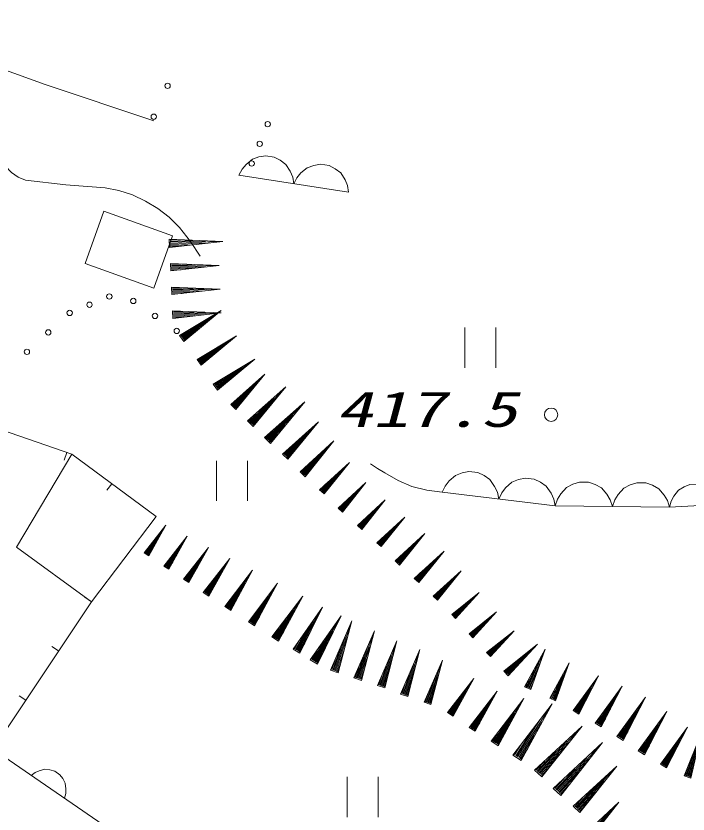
# Model space of a CAD drawing. Units: millimetres, scale not verified. Extents: x -25524 to 614476, y -203743 to 156257.
# Drawn here: x 119905 to 144890, y 69880 to 99573 of the extents above; entities that cross this region are included whole.
import ezdxf
from ezdxf.enums import TextEntityAlignment as Align

# ---------------------------------------------------------------- set-up
doc = ezdxf.new("R2010")
doc.units = ezdxf.units.MM
doc.header["$LTSCALE"] = 1000
doc.layers.add('S-BGD', color=1, linetype='Continuous', lineweight=13)
doc.styles.add('ＭＳ ゴシック', font='')
doc.styles.get('ＭＳ ゴシック').set_extended_font_data('MS Gothic')

# ---------------------------------------------------------------- blocks, each defined once
blk = doc.blocks.new('BUHIN52')
at = {"layer": 'S-BGD'}
blk.add_circle((0, 0), 99.5, dxfattribs=at)
blk = doc.blocks.new('BUHIN53')
at = {"layer": 'S-BGD'}
blk.add_circle((0, 0), 99.5, dxfattribs=at)
blk = doc.blocks.new('BUHIN62')
at = {"layer": 'S-BGD'}
blk.add_circle((0, 0), 99.5, dxfattribs=at)
blk = doc.blocks.new('BUHIN310')
at = {"layer": 'S-BGD'}
for p, q in [((-283, -821), (236, 685)), ((69, 310), (-317, -809)), ((137, 286), (-249, -833)), ((-343, -801), (-95, -82)), ((-215, -845), (33, -126)), ((-267, -455), (-381, -787)), ((-67, -524), (-181, -856))]:
    blk.add_line(p, q, dxfattribs=at)
blk.add_lwpolyline([(-162, -896), (293, 851), (-425, -805)], close=True, dxfattribs=at)
blk = doc.blocks.new('BUHIN330')
at = {"layer": 'S-BGD'}
for p, q in [((-248, -782), (206, 652)), ((57, 294), (-280, -772)), ((122, 273), (-215, -792)), ((-304, -764), (-88, -79)), ((-183, -803), (34, -118)), ((-241, -436), (-341, -753)), ((-50, -497), (-150, -813))]:
    blk.add_line(p, q, dxfattribs=at)
blk.add_lwpolyline([(-131, -850), (257, 810), (-382, -771)], close=True, dxfattribs=at)
blk = doc.blocks.new('BUHIN331')
at = {"layer": 'S-BGD'}
for p, q in [((-430, -698), (359, 582)), ((127, 271), (-459, -680)), ((185, 235), (-401, -716)), ((-481, -667), (-104, -56)), ((-373, -734), (4, -123)), ((-340, -365), (-514, -647)), ((-170, -470), (-344, -752))]:
    blk.add_line(p, q, dxfattribs=at)
blk.add_lwpolyline([(-334, -793), (446, 724), (-558, -654)], close=True, dxfattribs=at)
blk = doc.blocks.new('BUHIN332')
at = {"layer": 'S-BGD'}
for p, q in [((-456, -739), (380, 617)), ((135, 287), (-486, -720)), ((196, 249), (-425, -758)), ((-509, -706), (-110, -59)), ((-394, -777), (5, -130)), ((-360, -386), (-544, -685)), ((-180, -497), (-364, -796))]:
    blk.add_line(p, q, dxfattribs=at)
blk.add_lwpolyline([(-354, -839), (472, 766), (-591, -693)], close=True, dxfattribs=at)
blk = doc.blocks.new('BUHIN337')
at = {"layer": 'S-BGD'}
for p, q in [((-459, -427), (383, 356)), ((149, 174), (-477, -408)), ((184, 136), (-441, -446)), ((-325, -200), (-510, -373)), ((-490, -394), (-88, -20)), ((-424, -465), (-22, -91)), ((-220, -312), (-406, -484))]:
    blk.add_line(p, q, dxfattribs=at)
blk.add_lwpolyline([(-407, -517), (476, 443), (-544, -369)], close=True, dxfattribs=at)
blk = doc.blocks.new('BUHIN338')
at = {"layer": 'S-BGD'}
for p, q in [((-462, -493), (385, 411)), ((147, 198), (-482, -474)), ((188, 160), (-441, -512)), ((-334, -239), (-521, -438)), ((-498, -460), (-93, -28)), ((-421, -531), (-17, -100)), ((-214, -351), (-400, -550))]:
    blk.add_line(p, q, dxfattribs=at)
blk.add_lwpolyline([(-399, -585), (479, 511), (-558, -437)], close=True, dxfattribs=at)
blk = doc.blocks.new('BUHIN339')
at = {"layer": 'S-BGD'}
for p, q in [((-495, -528), (413, 441)), ((158, 212), (-517, -508)), ((201, 171), (-473, -549)), ((-358, -256), (-558, -469)), ((-533, -492), (-100, -30)), ((-451, -569), (-18, -107)), ((-229, -376), (-429, -590))]:
    blk.add_line(p, q, dxfattribs=at)
blk.add_lwpolyline([(-428, -627), (513, 547), (-598, -468)], close=True, dxfattribs=at)
blk = doc.blocks.new('BUHIN345')
at = {"layer": 'S-BGD'}
for p, q in [((-708, -503), (591, 420)), ((236, 212), (-729, -474)), ((278, 153), (-687, -533)), ((-482, -215), (-768, -419)), ((-744, -452), (-125, -11)), ((-666, -562), (-46, -121)), ((-359, -388), (-645, -591))]:
    blk.add_line(p, q, dxfattribs=at)
blk.add_lwpolyline([(-653, -635), (734, 521), (-814, -408)], close=True, dxfattribs=at)
blk = doc.blocks.new('BUHIN347')
at = {"layer": 'S-BGD'}
for p, q in [((-521, 84), (-872, 72)), ((-870, 31), (-110, 59)), ((313, 48), (-869, 4)), ((-868, -32), (724, 27)), ((316, -24), (-867, -68)), ((-865, -104), (-105, -76)), ((-513, -127), (-864, -140))]:
    blk.add_line(p, q, dxfattribs=at)
blk.add_lwpolyline([(-894, -172), (899, 33), (-905, 106)], close=True, dxfattribs=at)
blk = doc.blocks.new('BUHIN623')
at = {"layer": 'S-BGD'}
blk.add_lwpolyline([(-619, 424), (-472, 532), (-315, 602), (-104, 658), (83, 639), (258, 582), (450, 451), (565, 308), (651, 141), (678, -78), (670, -250), (619, -424)], dxfattribs=at)
blk = doc.blocks.new('BUHIN652')
at = {"layer": 'S-BGD'}
blk.add_lwpolyline([(1020, -158), (980, 88), (888, 306), (724, 561), (519, 718), (291, 832), (-25, 881), (-276, 842), (-520, 754), (-753, 561), (-902, 380), (-1020, 158)], dxfattribs=at)
blk = doc.blocks.new('BUHIN690')
at = {"layer": 'S-BGD'}
blk.add_lwpolyline([(1050, -125), (1000, 126), (898, 345), (721, 601), (505, 754), (268, 862), (-58, 901), (-314, 852), (-560, 753), (-792, 547), (-937, 357), (-1050, 125)], dxfattribs=at)
blk = doc.blocks.new('BUHIN691')
at = {"layer": 'S-BGD'}
blk.add_lwpolyline([(1064, -14), (987, 232), (862, 441), (658, 678), (425, 808), (177, 891), (-153, 896), (-404, 819), (-640, 694), (-850, 463), (-975, 257), (-1064, 14)], dxfattribs=at)
blk = doc.blocks.new('BUHIN692')
at = {"layer": 'S-BGD'}
blk.add_lwpolyline([(952, 56), (868, 270), (743, 450), (545, 648), (329, 750), (101, 809), (-194, 791), (-414, 707), (-617, 580), (-790, 360), (-889, 168), (-952, -56)], dxfattribs=at)
blk = doc.blocks.new('BUHIN803')
at = {"layer": 'S-BGD'}
blk.add_circle((0, 0), 249, dxfattribs=at)
blk = doc.blocks.new('BUHIN805')
at = {"layer": 'S-BGD'}
blk.add_line((0, 0), (-250, 167), dxfattribs=at)
blk = doc.blocks.new('BUHIN806')
at = {"layer": 'S-BGD'}
blk.add_line((0, 0), (-179, -241), dxfattribs=at)
blk = doc.blocks.new('BUHIN807')
at = {"layer": 'S-BGD'}
blk.add_line((0, 0), (-98, -284), dxfattribs=at)
blk = doc.blocks.new('BUHIN809')
at = {"layer": 'S-BGD'}
for p, q in [((-578, 750), (-578, -750)), ((574, -750), (574, 750))]:
    blk.add_line(p, q, dxfattribs=at)

msp = doc.modelspace()

# ---------------------------------------------------------------- linework, layer by layer
at = {"layer": 'S-BGD'}
for p, q in [((114017, 99573), (120985, 97019)), ((120985, 97019), (125027, 95667)), ((128194, 93648), (132272, 93014)), ((123166, 92307), (122473, 90361)), ((125720, 91396), (123166, 92307)), ((125027, 89451), (125720, 91396)), ((126021, 91241), (125632, 91227)), ((125633, 91182), (126478, 91213)), ((126948, 91200), (125634, 91152)), ((125636, 91112), (127405, 91177)), ((126951, 91120), (125637, 91072)), ((125639, 91032), (126483, 91063)), ((126030, 91006), (125640, 90992)), ((122473, 90361), (125027, 89451)), ((127629, 87375), (126718, 86727)), ((126737, 86699), (127964, 87571)), ((127668, 87319), (126757, 86671)), ((126703, 86748), (127288, 87164)), ((126777, 86644), (127362, 87060)), ((126951, 86971), (126681, 86779)), ((127067, 86808), (126796, 86616)), ((128004, 85046), (129047, 86130)), ((128754, 85875), (127979, 85069)), ((128803, 85828), (128028, 85022)), ((127961, 85087), (128459, 85604)), ((128642, 84426), (129808, 85638)), ((128163, 85352), (127933, 85113)), ((128053, 84998), (128551, 85516)), ((129481, 85353), (128615, 84452)), ((129536, 85300), (128670, 84400)), ((128307, 85214), (128077, 84975)), ((128594, 84472), (129151, 85051)), ((128697, 84373), (129253, 84952)), ((129276, 83802), (130503, 85077)), ((128820, 84769), (128563, 84502)), ((130159, 84777), (129247, 83830)), ((130216, 84722), (129305, 83774)), ((128981, 84614), (128724, 84347)), ((129225, 83850), (129811, 84459)), ((129334, 83746), (129919, 84355)), ((129932, 83201), (131037, 84349)), ((129463, 84163), (129193, 83882)), ((130727, 84079), (129906, 83226)), ((129633, 84000), (129362, 83719)), ((129887, 83245), (130414, 83793)), ((130779, 84029), (129958, 83176)), ((130101, 83526), (129858, 83273)), ((129984, 83151), (130511, 83699)), ((130583, 82541), (131612, 83639)), ((119921, 79811), (121981, 83266)), ((130253, 83379), (130010, 83126)), ((131323, 83380), (130558, 82564)), ((131372, 83333), (130608, 82518)), ((130739, 82850), (130512, 82608)), ((130540, 82582), (131031, 83106)), ((130633, 82494), (131124, 83019)), ((130884, 82713), (130658, 82471)), ((135752, 81849), (139951, 81349)), ((144205, 81293), (148015, 81515)), ((139951, 81349), (144205, 81293)), ((125111, 80945), (122712, 77776)), ((124772, 79561), (125410, 80518)), ((125224, 80287), (124750, 79576)), ((125267, 80258), (124793, 79547)), ((124734, 79586), (125038, 80043)), ((124815, 79532), (125119, 79989)), ((125509, 79068), (126197, 80099)), ((122712, 77776), (119921, 79811)), ((124850, 79814), (124709, 79603)), ((124977, 79729), (124836, 79518)), ((125469, 79095), (125797, 79587)), ((125997, 79850), (125486, 79084)), ((126043, 79819), (125533, 79053)), ((126247, 78575), (126983, 79680)), ((125594, 79340), (125442, 79113)), ((125556, 79037), (125884, 79529)), ((126769, 79412), (126222, 78592)), ((126819, 79379), (126272, 78558)), ((125731, 79249), (125579, 79022)), ((126203, 78604), (126555, 79132)), ((126297, 78542), (126649, 79069)), ((126985, 78082), (127770, 79260)), ((126338, 78866), (126175, 78623)), ((126484, 78769), (126322, 78525)), ((127542, 78975), (126958, 78100)), ((127595, 78940), (127012, 78064)), ((127795, 77550), (128606, 78817)), ((127081, 78393), (126908, 78133)), ((126938, 78113), (127313, 78676)), ((127038, 78047), (127413, 78609)), ((128369, 78510), (127766, 77569)), ((128426, 78473), (127823, 77532)), ((127238, 78288), (127065, 78029)), ((127745, 77582), (128132, 78187)), ((127852, 77514), (128239, 78118)), ((128679, 76982), (129538, 78323)), ((127891, 77882), (127712, 77603)), ((129287, 77998), (128648, 77001)), ((129347, 77959), (128709, 76962)), ((129564, 76416), (130471, 77832)), ((119047, 72286), (122712, 77776)), ((128059, 77774), (127881, 77495)), ((128626, 77016), (129036, 77656)), ((128739, 76943), (129149, 77583)), ((128781, 77333), (128592, 77038)), ((128959, 77219), (128770, 76923)), ((130206, 77488), (129532, 76436)), ((130270, 77447), (129596, 76395)), ((130354, 75972), (131209, 77419)), ((129508, 76452), (129941, 77128)), ((129628, 76375), (130061, 77051)), ((130957, 77066), (130321, 75991)), ((131022, 77028), (130387, 75952)), ((130999, 75565), (131900, 77089)), ((129672, 76787), (129472, 76475)), ((129860, 76666), (129660, 76354)), ((130297, 76005), (130705, 76697)), ((130419, 75933), (130828, 76624)), ((131634, 76718), (130965, 75586)), ((131703, 76677), (131034, 75545)), ((131751, 75215), (132328, 76888)), ((130448, 76346), (130260, 76027)), ((130939, 75601), (131369, 76328)), ((132142, 76471), (131713, 75228)), ((132217, 76445), (131789, 75202)), ((132620, 74929), (133168, 76519)), ((130641, 76233), (130452, 75914)), ((131068, 75525), (131498, 76252)), ((131685, 75238), (131960, 76037)), ((132992, 76123), (132584, 74942)), ((133064, 76098), (132656, 74917)), ((138145, 75127), (139182, 76092)), ((131099, 75960), (130900, 75624)), ((131301, 75840), (131103, 75504)), ((131826, 75189), (132102, 75988)), ((138893, 75867), (138123, 75151)), ((138937, 75821), (138167, 75104)), ((138941, 74583), (139519, 75875)), ((131769, 75621), (131642, 75252)), ((131991, 75544), (131864, 75176)), ((132557, 74951), (132819, 75710)), ((132692, 74904), (132954, 75663)), ((135213, 74027), (135704, 75449)), ((138107, 75168), (138602, 75629)), ((138189, 75080), (138684, 75541)), ((139341, 75556), (138911, 74596)), ((139400, 75530), (138970, 74570)), ((132638, 75315), (132517, 74965)), ((132849, 75242), (132728, 74892)), ((138311, 75407), (138082, 75195)), ((138439, 75270), (138211, 75057)), ((138890, 74606), (139166, 75223)), ((138999, 74557), (139275, 75174)), ((139871, 74162), (140414, 75374)), ((135545, 75095), (135181, 74038)), ((135610, 75072), (135245, 74016)), ((138984, 74905), (138857, 74620)), ((139156, 74828), (139028, 74544)), ((140247, 75075), (139844, 74175)), ((140302, 75050), (139899, 74150)), ((140737, 73687), (141480, 74893)), ((135157, 74046), (135391, 74725)), ((135278, 74005), (135512, 74684)), ((136067, 73609), (136838, 74797)), ((139823, 74184), (140082, 74762)), ((139926, 74138), (140185, 74716)), ((141262, 74600), (140710, 73704)), ((141317, 74566), (140765, 73670)), ((135229, 74372), (135121, 74059)), ((135418, 74307), (135310, 73994)), ((136613, 74509), (136041, 73627)), ((136667, 74474), (136094, 73592)), ((136883, 73054), (137702, 74316)), ((139912, 74464), (139793, 74197)), ((140073, 74392), (139954, 74125)), ((140690, 73717), (141044, 74292)), ((136020, 73640), (136388, 74207)), ((136121, 73574), (136489, 74142)), ((137463, 74010), (136855, 73072)), ((137520, 73973), (136912, 73035)), ((137722, 72533), (138685, 74018)), ((140823, 74001), (140659, 73736)), ((140792, 73654), (141146, 74229)), ((136160, 73921), (135990, 73659)), ((136318, 73819), (136148, 73557)), ((136833, 73086), (137224, 73689)), ((138404, 73658), (137688, 72555)), ((138555, 72004), (139710, 73786)), ((140983, 73902), (140819, 73637)), ((136981, 73385), (136801, 73107)), ((136940, 73017), (137331, 73619)), ((138471, 73615), (137755, 72511)), ((139373, 73354), (138514, 72030)), ((137149, 73276), (136969, 72998)), ((137663, 72571), (138123, 73280)), ((137789, 72490), (138249, 73198)), ((139454, 73302), (138595, 71978)), ((137837, 72923), (137625, 72596)), ((138035, 72795), (137822, 72468)), ((138484, 72050), (139036, 72900)), ((138635, 71952), (139187, 72802)), ((139346, 71415), (140790, 72973)), ((138693, 72472), (138439, 72079)), ((140383, 72605), (139310, 71448)), ((140454, 72540), (139381, 71382)), ((119047, 72286), (127204, 66701)), ((138930, 72318), (138675, 71926)), ((139284, 71472), (139973, 72216)), ((140045, 70733), (141549, 72356)), ((139416, 71350), (140105, 72093)), ((141126, 71973), (140008, 70767)), ((141199, 71905), (140082, 70699)), ((139563, 71852), (139244, 71509)), ((139769, 71660), (139451, 71317)), ((139981, 70793), (140699, 71567)), ((140118, 70665), (140836, 71440)), ((140771, 70080), (142094, 71508)), ((140271, 71189), (139940, 70831)), ((140486, 70989), (140155, 70631)), ((141722, 71171), (140738, 70110)), ((141786, 71111), (140803, 70050)), ((140714, 70132), (141346, 70814)), ((140835, 70020), (141467, 70702)), ((140970, 70481), (140678, 70166)), ((141159, 70305), (140868, 69990)), ((141454, 69381), (142236, 70225)), ((142016, 70025), (141435, 69399)), ((142054, 69990), (141473, 69363))]:
    msp.add_line(p, q, dxfattribs=at)
for points in [[(126749, 90639), (126392, 91187), (125984, 91705), (125599, 92081), (125173, 92412), (124723, 92688), (124241, 92913), (123734, 93078), (123216, 93183), (121755, 93289), (120265, 93458), (119987, 93576), (119736, 93749), (119490, 94009), (119280, 94320), (119046, 94775), (118830, 95271)], [(125111, 80945), (121981, 83266), (112155, 86666), (106236, 88502)], [(135752, 81849), (135181, 81932), (134628, 82072), (134111, 82292), (133613, 82570), (133347, 82736), (133083, 82906)]]:
    msp.add_lwpolyline(points, dxfattribs=at)
for points in [[(125607, 90956), (127599, 91184), (125595, 91266)], [(126789, 86575), (128099, 87667), (126637, 86789)], [(128078, 84933), (129162, 86249), (127888, 85116)], [(128725, 84300), (129936, 85771), (128513, 84504)], [(129363, 83669), (130638, 85218), (129140, 83884)], [(130011, 83081), (131158, 84475), (129810, 83275)], [(130659, 82429), (131725, 83760), (130467, 82609)], [(124843, 79486), (125480, 80624), (124675, 79598)], [(125586, 78988), (126272, 80213), (125405, 79108)], [(126329, 78489), (127065, 79801), (126136, 78618)], [(127073, 77990), (127857, 79390), (126866, 78128)], [(127890, 77454), (128696, 78957), (127668, 77596)], [(128779, 76880), (129632, 78471), (128544, 77030)], [(129670, 76308), (130571, 77988), (129422, 76467)], [(130464, 75868), (131304, 77579), (130210, 76018)], [(131115, 75456), (131999, 77257), (130848, 75614)], [(131886, 75131), (132391, 77073), (131593, 75232)], [(132749, 74850), (133229, 76694), (132470, 74946)], [(138209, 75017), (139296, 76198), (138040, 75199)], [(139042, 74507), (139583, 76018), (138816, 74608)], [(135328, 73956), (135758, 75606), (135079, 74042)], [(139967, 74091), (140474, 75507), (139755, 74186)], [(136156, 73518), (136923, 74928), (135948, 73653)], [(140828, 73598), (141562, 75025), (140617, 73728)], [(136977, 72957), (137792, 74455), (136756, 73100)], [(137833, 72419), (138791, 74182), (137573, 72588)], [(138688, 71867), (139838, 73982), (138376, 72070)], [(139453, 71258), (140949, 73144), (139181, 71511)], [(140157, 70570), (141715, 72535), (139873, 70833)], [(140870, 69936), (142240, 71665), (140620, 70168)], [(141512, 69296), (142322, 70318), (141364, 69433)]]:
    msp.add_lwpolyline(points, close=True, dxfattribs=at)
for centre in [(123376, 89136), (122638, 88830), (124267, 88969), (121901, 88523), (121107, 87800), (120314, 87076)]:
    msp.add_circle(centre, 99.5, dxfattribs=at)

# ---------------------------------------------------------------- block references
for name, p in [('BUHIN52', (125541, 96974)), ('BUHIN52', (125027, 95825)), ('BUHIN53', (129263, 95548)), ('BUHIN53', (128966, 94816)), ('BUHIN652', (129214, 93489)), ('BUHIN53', (128669, 94083)), ('BUHIN652', (131253, 93173)), ('BUHIN347', (126559, 90260)), ('BUHIN347', (126597, 89376)), ('BUHIN62', (125074, 88412)), ('BUHIN347', (126635, 88492)), ('BUHIN345', (126801, 88096)), ('BUHIN62', (125882, 87855)), ('BUHIN809', (137170, 87226)), ('BUHIN345', (128054, 86283)), ('BUHIN803', (139801, 84737)), ('BUHIN807', (121791, 83332)), ('BUHIN809', (127940, 82277)), ('BUHIN339', (131788, 82416)), ('BUHIN690', (136802, 81724)), ('BUHIN690', (138901, 81474)), ('BUHIN806', (123466, 82165)), ('BUHIN338', (132438, 81699)), ('BUHIN691', (141014, 81335)), ('BUHIN691', (143142, 81307)), ('BUHIN692', (145157, 81349)), ('BUHIN338', (133158, 81056)), ('BUHIN806', (125111, 80945)), ('BUHIN338', (133877, 80413)), ('BUHIN339', (134597, 79770)), ('BUHIN339', (135306, 79117)), ('BUHIN338', (135973, 78417)), ('BUHIN337', (136655, 77674)), ('BUHIN805', (122712, 77776)), ('BUHIN337', (137293, 76957)), ('BUHIN337', (137948, 76255)), ('BUHIN310', (133776, 75473)), ('BUHIN805', (121490, 75946)), ('BUHIN310', (134632, 75149)), ('BUHIN331', (142001, 73918)), ('BUHIN805', (120269, 74116)), ('BUHIN332', (142839, 73458)), ('BUHIN332', (143632, 72926)), ('BUHIN331', (144425, 72393)), ('BUHIN330', (145126, 72070)), ('BUHIN623', (121086, 70890)), ('BUHIN809', (132794, 70508))]:
    msp.add_blockref(name, p)

# ---------------------------------------------------------------- texts
at = {"layer": 'S-BGD', "style": 'ＭＳ ゴシック', "oblique": 15, "width": 1.5}
msp.add_text('417.5', height=1320, dxfattribs=at).set_placement((131810, 83888), align=Align.BOTTOM_LEFT)

doc.saveas('drawing.dxf')
